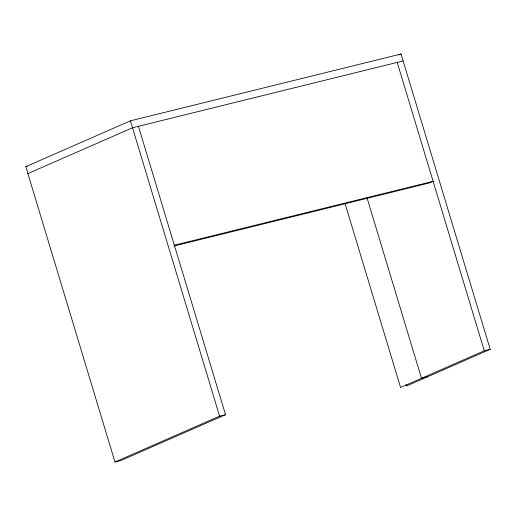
<?xml version="1.0" encoding="UTF-8"?>
<svg xmlns="http://www.w3.org/2000/svg" width="516" height="516" viewBox="0 0 516 516"><rect width="100%" height="100%" fill="white"/><g stroke="black" fill="none" stroke-linecap="round" stroke-linejoin="round"><path stroke-width="0.77" d="M138.443 126.297L225.518 414.69L120.886 460.543L114.965 462.001L25.8 166.674L130.432 120.828L401.035 53.999L490.2 349.326L406.498 386.007L406.028 384.465M27.896 173.608L132.528 127.762L403.131 60.933M398.823 54.967L401.035 53.999M114.965 462.001L219.597 416.154L225.518 414.69M490.2 349.326L484.279 350.79L400.577 387.464L345.165 203.943M25.8 166.674L27.367 166.287M174.35 245.223L433.118 181.322L429.454 182.928L173.815 246.055M427.422 376.835L421.501 378.299L367.05 197.95M397.21 62.397L484.279 350.79M130.432 120.828L219.597 416.154"/></g></svg>
